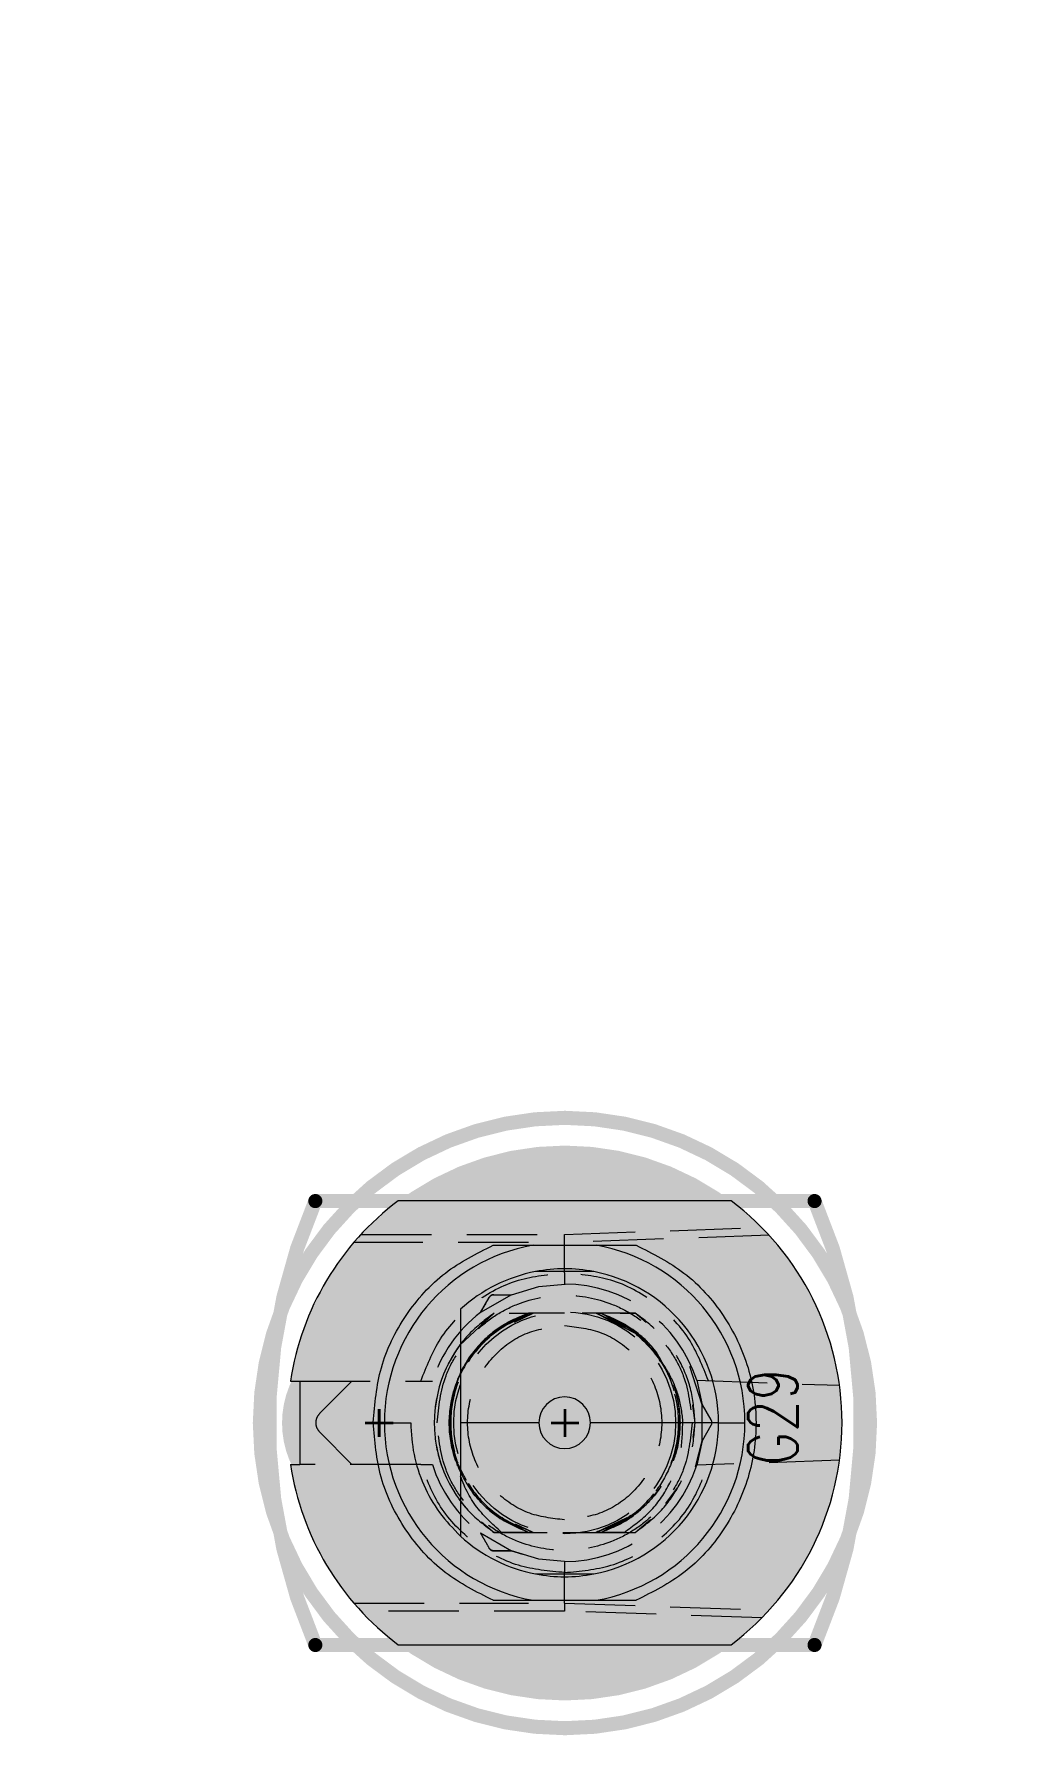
# Model space of a CAD drawing. Header units: millimetres. Extents: x 5 to 1395, y 5 to 415.
# Drawn here: x 1221.58 to 1239.36, y 229.93 to 260.83 of the extents above; entities that cross this region are included whole.
import ezdxf

# ---------------------------------------------------------------- set-up
doc = ezdxf.new("R2010")
doc.units = ezdxf.units.MM
doc.header["$PDSIZE"] = -1
doc.linetypes.add('HIDDEN', pattern=[1.905, 1.27, -0.635])
for name, color, linetype in [('DRIL_PLTE_THRU_01', 16, 'Continuous'), ('DRIL_PLTE_THRU_02', 146, 'Continuous'), ('DRIL_PLTE_THRU_03', 56, 'Continuous'), ('DRIL_PLTE_THRU_04', 216, 'Continuous'), ('DRIL_PLTE_THRU_05', 34, 'Continuous'), ('DRIL_PLTE_THRU_06', 96, 'Continuous'), ('DRIL_PLTE_THRU_07', 171, 'Continuous'), ('DRIL_PLTE_THRU_08', 176, 'Continuous'), ('DRIL_SYMBOL', 2, 'Continuous'), ('PADS_BOT', 5, 'Continuous'), ('PADS_INNER', 1, 'Continuous'), ('PADS_TOP', 1, 'Continuous'), ('PART_NAME_01', 1, 'Continuous'), ('PART_TOP_2DLINE_26', 5, 'Continuous'), ('PART_TOP_2DLINE_27', 5, 'Continuous')]:
    doc.layers.add(name, color=color, linetype=linetype)
doc.styles.add('W0$127', font='simplex', dxfattribs={"width": 0.75})
doc.dimstyles.new('ISO-25', dxfattribs={"dimtxt": 2.5, "dimasz": 2.5, "dimexe": 1.25, "dimexo": 0.625, "dimtad": 1, "dimtxsty": 'Standard', "dimcen": 2.5, "dimadec": 0, "dimazin": 0, "dimtfac": 1, "dimtmove": 0, "dimatfit": 3, "dimfxl": 0, "dimarcsym": 0})

# ---------------------------------------------------------------- blocks, each defined once
blk = doc.blocks.new('SMOOTH_0$254')
at = {"const_width": 0.127}
blk.add_lwpolyline([(-0.0635, 0, 1), (0.0635, 0, 1)], format="xyb", close=True, dxfattribs=at)
blk = doc.blocks.new('PART_BODY_TOP_1')
at = {"layer": 'PART_TOP_2DLINE_26', "const_width": 0.254}
blk.add_lwpolyline([(5.5, 0, 1), (-5.5, 0, 1)], format="xyb", close=True, dxfattribs=at)
at = {"layer": 'PART_TOP_2DLINE_27', "const_width": 0.254}
blk.add_lwpolyline([(-4.5, 4), (4.5, 4, -0.208911), (4.5, -4), (-4.5, -4, -0.208911)], format="xyb", close=True, dxfattribs=at)
at = {"layer": 'PART_TOP_2DLINE_27'}
for p in [(-4.5, 4), (4.5, 4), (-4.5, -4), (4.5, -4)]:
    blk.add_blockref('SMOOTH_0$254', p, dxfattribs=at)
blk = doc.blocks.new('DRIL_SYMBOL_5$15')
at = {"layer": 'DRIL_SYMBOL', "const_width": 0.0508}
for points in [[(-0.254, 0), (0.254, 0)], [(0, -0.254), (0, 0.254)]]:
    blk.add_lwpolyline(points, dxfattribs=at)
blk = doc.blocks.new('DRIL_HOLE_5$15')
at = {"const_width": 2.575}
blk.add_lwpolyline([(-1.2875, 0, 1), (1.2875, 0, 1)], format="xyb", close=True, dxfattribs=at)
blk.add_blockref('DRIL_SYMBOL_5$15', (0, 0))
blk = doc.blocks.new('PAD_0')
at = {"const_width": 5}
blk.add_lwpolyline([(0, -2.5, 1), (0, 2.5, 1)], format="xyb", close=True, dxfattribs=at)
blk = doc.blocks.new('STK_TOP_181')
at = {"layer": 'DRIL_PLTE_THRU_01'}
blk.add_blockref('DRIL_HOLE_5$15', (0, 0), dxfattribs=at)
at = {"layer": 'DRIL_PLTE_THRU_02'}
blk.add_blockref('DRIL_HOLE_5$15', (0, 0), dxfattribs=at)
at = {"layer": 'DRIL_PLTE_THRU_03'}
blk.add_blockref('DRIL_HOLE_5$15', (0, 0), dxfattribs=at)
at = {"layer": 'DRIL_PLTE_THRU_04'}
blk.add_blockref('DRIL_HOLE_5$15', (0, 0), dxfattribs=at)
at = {"layer": 'DRIL_PLTE_THRU_05'}
blk.add_blockref('DRIL_HOLE_5$15', (0, 0), dxfattribs=at)
at = {"layer": 'DRIL_PLTE_THRU_06'}
blk.add_blockref('DRIL_HOLE_5$15', (0, 0), dxfattribs=at)
at = {"layer": 'DRIL_PLTE_THRU_07'}
blk.add_blockref('DRIL_HOLE_5$15', (0, 0), dxfattribs=at)
at = {"layer": 'DRIL_PLTE_THRU_08'}
blk.add_blockref('DRIL_HOLE_5$15', (0, 0), dxfattribs=at)
at = {"layer": 'PADS_BOT'}
blk.add_blockref('PAD_0', (0, 0), dxfattribs=at)
at = {"layer": 'PADS_INNER'}
blk.add_blockref('PAD_0', (0, 0), dxfattribs=at)
at = {"layer": 'PADS_TOP'}
blk.add_blockref('PAD_0', (0, 0), dxfattribs=at)
blk = doc.blocks.new('DRIL_SYMBOL_2$55')
at = {"layer": 'DRIL_SYMBOL', "const_width": 0.0508}
for points in [[(-0.254, 0), (0.254, 0)], [(0, -0.254), (0, 0.254)]]:
    blk.add_lwpolyline(points, dxfattribs=at)
blk = doc.blocks.new('DRIL_HOLE_2$55')
at = {"const_width": 1.275}
blk.add_lwpolyline([(-0.6375, 0, 1), (0.6375, 0, 1)], format="xyb", close=True, dxfattribs=at)
blk.add_blockref('DRIL_SYMBOL_2$55', (0, 0))
blk = doc.blocks.new('PAD_1')
at = {"const_width": 1.75}
blk.add_lwpolyline([(0, -0.875, 1), (0, 0.875, 1)], format="xyb", close=True, dxfattribs=at)
blk = doc.blocks.new('STK_TOP_182')
at = {"layer": 'DRIL_PLTE_THRU_01'}
blk.add_blockref('DRIL_HOLE_2$55', (0, 0), dxfattribs=at)
at = {"layer": 'DRIL_PLTE_THRU_02'}
blk.add_blockref('DRIL_HOLE_2$55', (0, 0), dxfattribs=at)
at = {"layer": 'DRIL_PLTE_THRU_03'}
blk.add_blockref('DRIL_HOLE_2$55', (0, 0), dxfattribs=at)
at = {"layer": 'DRIL_PLTE_THRU_04'}
blk.add_blockref('DRIL_HOLE_2$55', (0, 0), dxfattribs=at)
at = {"layer": 'DRIL_PLTE_THRU_05'}
blk.add_blockref('DRIL_HOLE_2$55', (0, 0), dxfattribs=at)
at = {"layer": 'DRIL_PLTE_THRU_06'}
blk.add_blockref('DRIL_HOLE_2$55', (0, 0), dxfattribs=at)
at = {"layer": 'DRIL_PLTE_THRU_07'}
blk.add_blockref('DRIL_HOLE_2$55', (0, 0), dxfattribs=at)
at = {"layer": 'DRIL_PLTE_THRU_08'}
blk.add_blockref('DRIL_HOLE_2$55', (0, 0), dxfattribs=at)
at = {"layer": 'PADS_BOT'}
blk.add_blockref('PAD_1', (0, 0), dxfattribs=at)
at = {"layer": 'PADS_INNER'}
blk.add_blockref('PAD_1', (0, 0), dxfattribs=at)
at = {"layer": 'PADS_TOP'}
blk.add_blockref('PAD_1', (0, 0), dxfattribs=at)
blk = doc.blocks.new('SYM_TOP_3')
for name, p in [('PART_BODY_TOP_1', (0, 0)), ('STK_TOP_181', (0, 0)), ('STK_TOP_182', (3.35, 0))]:
    blk.add_blockref(name, p)
blk = doc.blocks.new('PART_TOP_19')
blk.add_blockref('SYM_TOP_3', (0, 0))
at = {"layer": 'PART_NAME_01', "style": 'W0$127', "width": 0.75}
blk.add_text('G29', height=0.889, rotation=270, dxfattribs=at).set_placement((-4.191, 0.762))
blk = doc.blocks.new('q')
at = {"rotation": 180}
blk.add_blockref('PART_TOP_19', (1231.145, 235.799), dxfattribs=at)
blk = doc.blocks.new('*D231')
at = {"color": 0, "lineweight": -2}
for p, q in [((969.595, 286.609), (969.595, 323.77)), ((1257.145, 181.679), (1257.145, 323.77)), ((1253.843, 322.77), (972.897, 322.77))]:
    blk.add_line(p, q, dxfattribs=at)
at = {"color": 0}
for points in [[(972.897, 323.321), (972.897, 322.22), (969.595, 322.77)], [(1253.843, 323.321), (1253.843, 322.22), (1257.145, 322.77)]]:
    blk.add_solid(points, dxfattribs=at)
at = {"layer": 'Defpoints', "color": 0}
for p in [(969.595, 322.77), (969.595, 285.609), (1257.145, 180.679)]:
    blk.add_point(p, dxfattribs=at)
at = {"color": 0, "insert": (1113.37, 326.336), "char_height": 3.5, "attachment_point": 5}
blk.add_mtext('287,550', dxfattribs=at)

msp = doc.modelspace()

# ---------------------------------------------------------------- linework, layer by layer
at = {"color": 7, "linetype": 'Continuous', "lineweight": 15}
for p, q in [((1234.1398, 239.8038), (1228.1398, 239.8038)), ((1226.1964, 236.5538), (1226.3648, 236.5538)), ((1226.3648, 236.5538), (1226.3648, 235.0538)), ((1227.8898, 235.8038), (1228.3648, 235.8038)), ((1230.675, 235.8038), (1229.2648, 235.8038)), ((1233.9148, 235.8038), (1231.6046, 235.8038)), ((1233.9148, 235.8038), (1234.3898, 235.8038)), ((1226.1964, 235.0538), (1226.3648, 235.0538)), ((1228.1398, 231.8038), (1234.1398, 231.8038))]:
    msp.add_line(p, q, dxfattribs=at)
at = {"color": 7, "linetype": 'HIDDEN', "lineweight": 0}
for p, q in [((1227.4685, 239.1981), (1231.1398, 239.1981)), ((1231.1398, 239.1982), (1234.6923, 239.3223)), ((1231.1398, 239.0538), (1231.1398, 239.1982)), ((1234.8255, 239.1825), (1231.1398, 239.0538)), ((1230.4895, 239.0538), (1227.3401, 239.0538)), ((1231.1398, 238.5038), (1231.1398, 239.0538)), ((1231.6642, 238.5288), (1231.6642, 238.5288)), ((1231.1398, 238.5038), (1231.1398, 238.3038)), ((1230.1799, 238.1121), (1229.6207, 237.7893)), ((1229.6207, 237.7893), (1229.7782, 238.0621)), ((1229.2506, 237.2014), (1229.8663, 237.7788)), ((1229.8663, 237.7788), (1229.6303, 237.581)), ((1229.9172, 237.4848), (1230.4889, 237.7788)), ((1229.9172, 237.4848), (1230.4889, 237.7788)), ((1230.1389, 237.7788), (1230.4889, 237.7788)), ((1230.2348, 237.619), (1230.5738, 237.7788)), ((1230.5738, 237.7788), (1230.2348, 237.619)), ((1230.4889, 237.7788), (1230.2478, 237.6548)), ((1230.8246, 237.7788), (1230.5738, 237.7788)), ((1231.0582, 237.7788), (1230.8246, 237.7788)), ((1231.1398, 237.7788), (1230.8718, 237.7788)), ((1231.7058, 237.7788), (1231.455, 237.7788)), ((1231.7058, 237.7788), (1232.4113, 237.4175)), ((1231.7058, 237.7788), (1232.1757, 237.5572)), ((1232.1756, 237.5572), (1231.7058, 237.7788)), ((1231.7058, 237.7787), (1232.2379, 237.5279)), ((1232.2379, 237.5279), (1231.7058, 237.7787)), ((1231.7058, 237.7787), (1232.2379, 237.5279)), ((1232.2379, 237.5279), (1231.7058, 237.7787)), ((1232.4133, 237.7788), (1231.7907, 237.7788)), ((1232.2377, 237.5489), (1231.7907, 237.7788)), ((1231.7907, 237.7788), (1232.3047, 237.5145)), ((1232.3048, 237.5144), (1231.7907, 237.7788)), ((1231.7907, 237.7788), (1232.3048, 237.5145)), ((1232.1407, 237.7788), (1232.4133, 237.7788)), ((1232.5527, 237.662), (1232.4133, 237.7788)), ((1232.6108, 237.6133), (1232.4133, 237.7788)), ((1233.6189, 236.1266), (1233.3987, 236.8148)), ((1226.3648, 236.5538), (1228.5461, 236.5538)), ((1226.7317, 235.9806), (1227.305, 236.5538)), ((1233.5199, 236.5687), (1236.094, 236.4788)), ((1233.5199, 236.5687), (1233.6189, 236.1266)), ((1233.4898, 235.8038), (1233.4492, 236.1275)), ((1233.4898, 235.8038), (1233.4509, 236.1141)), ((1233.6189, 236.1266), (1233.7764, 235.8538)), ((1233.6189, 235.4809), (1233.6189, 236.1266)), ((1233.4566, 235.5388), (1233.4898, 235.8038)), ((1233.7764, 235.7538), (1233.6189, 235.4809)), ((1227.305, 235.0538), (1226.7317, 235.627)), ((1233.5017, 235.0106), (1233.6189, 235.4809)), ((1233.6189, 235.4809), (1233.5199, 235.0389)), ((1236.094, 235.1288), (1233.5199, 235.0389)), ((1228.5461, 235.0538), (1226.3648, 235.0538)), ((1232.9643, 234.3472), (1233.175, 234.6288)), ((1229.6379, 234.0202), (1229.8663, 233.8288)), ((1229.688, 233.9782), (1229.8663, 233.8288)), ((1230.1741, 233.9907), (1230.4889, 233.8288)), ((1230.5738, 233.8288), (1230.2565, 233.9784)), ((1230.2609, 233.9763), (1230.5738, 233.8288)), ((1232.2623, 234.0912), (1231.7058, 233.8288)), ((1231.7058, 233.8288), (1232.2623, 234.0912)), ((1232.2623, 234.0912), (1231.7058, 233.8288)), ((1231.7058, 233.8288), (1232.2623, 234.0912)), ((1231.7907, 233.8288), (1232.1942, 234.0362)), ((1232.4133, 233.8288), (1232.6868, 234.058)), ((1229.6207, 233.8183), (1230.1799, 233.4954)), ((1229.8663, 233.8288), (1230.4889, 233.8288)), ((1230.4889, 233.8288), (1229.8663, 233.8288)), ((1229.8663, 233.8288), (1230.8246, 233.8288)), ((1231.1063, 233.8288), (1231.455, 233.8288)), ((1231.455, 233.8288), (1232.2124, 233.8288)), ((1231.7907, 233.8288), (1232.4133, 233.8288)), ((1232.2124, 233.8288), (1231.7907, 233.8288)), ((1230.1799, 233.4954), (1229.8648, 233.4954)), ((1230.1799, 233.4954), (1230.3821, 233.4374)), ((1231.1398, 233.3038), (1231.1398, 233.1038)), ((1231.1398, 232.5538), (1231.1398, 233.1038)), ((1227.3401, 232.5538), (1230.4895, 232.5538)), ((1231.1398, 232.4094), (1227.4685, 232.4094)), ((1231.1398, 232.5538), (1234.8255, 232.4251)), ((1231.1398, 232.5538), (1231.1398, 232.4094)), ((1234.6923, 232.2853), (1231.1398, 232.4094))]:
    msp.add_line(p, q, dxfattribs=at)
at = {"color": 7, "linetype": 'HIDDEN', "lineweight": 0, "flags": 128}
for points in [[(1230.1799, 238.1121), (1230.6742, 238.26), (1231.1483, 238.3038)], [(1229.8663, 237.7788), (1229.8663, 237.7788)], [(1230.5738, 237.7788), (1230.5738, 237.7788)], [(1230.5738, 237.7788), (1230.5738, 237.7788)], [(1230.5738, 237.7788), (1230.5738, 237.7788)], [(1230.5738, 237.7788), (1230.5738, 237.7788)], [(1230.5738, 237.7788), (1230.5738, 237.7788)], [(1231.7058, 237.7788), (1231.7058, 237.7788)], [(1231.7058, 237.7788), (1231.7058, 237.7788)], [(1231.7058, 237.7788), (1231.7058, 237.7788)], [(1231.7058, 237.7788), (1231.7058, 237.7788)], [(1231.7058, 237.7788), (1231.7058, 237.7788)], [(1231.7058, 237.7788), (1231.7058, 237.7788)], [(1231.7058, 237.7788), (1231.7058, 237.7788)], [(1231.7058, 237.7788), (1231.7058, 237.7788)], [(1232.4133, 237.7788), (1232.4133, 237.7788)], [(1229.2106, 235.0277), (1229.2068, 235.0563), (1229.2067, 235.0652), (1229.207, 235.0665), (1229.2074, 235.0674), (1229.2075, 235.0675), (1229.2075, 235.0676), (1229.2076, 235.0676), (1229.2076, 235.0676), (1229.2076, 235.0676), (1229.2076, 235.0676), (1229.2076, 235.0676), (1229.2075, 235.0676), (1229.2073, 235.0676), (1229.2072, 235.0676), (1229.2072, 235.0676), (1229.2072, 235.0676), (1229.2072, 235.0676), (1229.2072, 235.0676), (1229.2073, 235.0676), (1229.2075, 235.0677), (1229.2077, 235.0677), (1229.2078, 235.0677), (1229.2078, 235.0677), (1229.2079, 235.0678), (1229.2079, 235.0678), (1229.2079, 235.0678), (1229.2079, 235.0678), (1229.2082, 235.0678), (1229.2086, 235.0677), (1229.2093, 235.0673), (1229.2119, 235.0644), (1229.2761, 234.9349), (1229.3633, 234.7719)], [(1232.919, 234.7765), (1232.919, 234.7765)], [(1232.167, 234.0246), (1232.167, 234.0246)], [(1229.8663, 233.8288), (1229.8663, 233.8288)], [(1229.8663, 233.8288), (1229.8663, 233.8288)], [(1229.8663, 233.8288), (1229.8663, 233.8288)], [(1229.8663, 233.8288), (1229.8663, 233.8288)], [(1229.8663, 233.8288), (1229.8663, 233.8288)], [(1229.8663, 233.8288), (1229.8663, 233.8288)], [(1229.8663, 233.8288), (1229.8663, 233.8288)], [(1229.8663, 233.8288), (1229.8663, 233.8288)], [(1230.8246, 233.8288), (1230.8246, 233.8288)], [(1231.455, 233.8288), (1231.455, 233.8288)], [(1232.4133, 233.8288), (1232.4133, 233.8288)], [(1232.4133, 233.8288), (1232.4133, 233.8288)], [(1232.4133, 233.8288), (1232.4133, 233.8288)], [(1232.4133, 233.8288), (1232.4133, 233.8288)], [(1232.4133, 233.8288), (1232.4133, 233.8288)], [(1232.4133, 233.8288), (1232.4133, 233.8288)], [(1232.4133, 233.8288), (1232.4133, 233.8288)], [(1231.1398, 233.3038), (1230.6742, 233.3475), (1230.1799, 233.4954)]]:
    msp.add_lwpolyline(points, dxfattribs=at)
at = {"color": 7, "linetype": 'HIDDEN', "lineweight": 0}
msp.add_circle((1231.1398, 235.8038), 2, dxfattribs=at)
at = {"color": 7, "linetype": 'Continuous', "lineweight": 15}
for radius, start, end in [(5, 126.8699, 171.37307), (5, 306.8699, 53.1301), (3.25, 100.06327, 180), (3.25, 0, 79.93673), (2.775, 100.89324, 132.50663), (2.775, 79.10676, 100.89295), (2.775, 0, 79.10705), (0.4648, 0, 180), (3.25, 180, 259.93673), (0.4648, 180, 0), (2.775, 280.89295, 0), (3.25, 280.06327, 0), (5, 188.62693, 233.1301), (2.775, 227.49336, 259.10705), (2.775, 259.10668, 280.89376)]:
    msp.add_arc((1231.1398, 235.8038), radius, start, end, dxfattribs=at)
at = {"color": 7, "linetype": 'HIDDEN', "lineweight": 0}
for radius, start, end in [(2.5, 17.81569, 90), (2.5, 127.42024, 162.5424), (2.35, 143.50581, 237.18508), (2.5, 197.4576, 232.57976), (2.5, 270, 342.18431)]:
    msp.add_arc((1231.1398, 235.8038), radius, start, end, dxfattribs=at)
at = {"color": 7, "linetype": 'Continuous', "lineweight": 15}
for points, knots in [([(1227.6898, 235.8098), (1227.7184, 236.1433), (1227.777, 236.8255), (1228.2432, 237.7632), (1228.9401, 238.5449), (1229.5515, 238.8531), (1229.8504, 239.0038)], [0, 0, 0, 0, 0.2444231, 0.4999992, 0.755577, 1, 1, 1, 1]), ([(1229.8504, 239.0038), (1229.9849, 239.0038), (1230.1587, 239.0038), (1230.353, 239.0038), (1230.4336, 239.0038), (1230.4876, 239.0038), (1230.5272, 239.0038), (1230.5534, 239.0038), (1230.5674, 239.0038), (1230.5715, 239.0038), (1230.5718, 239.0038), (1230.5719, 239.0038)], [0, 0, 0, 0, 0.5219292, 0.6747083, 0.7796381, 0.85173, 0.9016653, 0.954567, 0.9758809, 0.9930947, 1, 1, 1, 1]), ([(1230.5719, 239.0038), (1230.7479, 239.0038), (1231.1003, 239.0038), (1231.4934, 239.0038), (1231.6858, 239.0038), (1231.7077, 239.0038)], [0, 0, 0, 0, 0.4691006, 0.9396122, 1, 1, 1, 1]), ([(1231.7077, 239.0038), (1231.7082, 239.0038), (1231.7094, 239.0038), (1231.7211, 239.0038), (1231.7646, 239.0038), (1231.9611, 239.0038), (1232.195, 239.0038), (1232.3912, 239.0038), (1232.4292, 239.0038)], [0, 0, 0, 0, 0.0169296, 0.0392992, 0.0816959, 0.2361969, 0.8521555, 1, 1, 1, 1]), ([(1232.4292, 239.0038), (1232.7282, 238.8529), (1233.3399, 238.5441), (1234.042, 237.7608), (1234.4905, 236.8211), (1234.6384, 235.8038), (1234.4904, 234.7864), (1234.042, 233.8468), (1233.3399, 233.0635), (1232.7282, 232.7547), (1232.4292, 232.6038)], [0, 0, 0, 0, 0.1222035, 0.25, 0.377796, 0.4999996, 0.6222032, 0.75, 0.8777965, 1, 1, 1, 1]), ([(1231.6642, 238.5288), (1231.3741, 238.5288), (1231.021, 238.5288), (1230.6768, 238.5288), (1230.6154, 238.5288)], [0, 0, 0, 0, 0.8214838, 1, 1, 1, 1]), ([(1229.2648, 237.8495), (1229.2648, 237.4119), (1229.2648, 236.8089), (1229.2648, 236.0201), (1229.2648, 235.8038)], [0, 0, 0, 0, 0.7257586, 1, 1, 1, 1]), ([(1229.8504, 232.6038), (1229.5507, 232.755), (1228.9376, 233.0643), (1228.2395, 233.8492), (1227.774, 234.7908), (1227.7174, 235.4753), (1227.6898, 235.8098)], [0, 0, 0, 0, 0.2443901, 0.4999991, 0.7556084, 1, 1, 1, 1]), ([(1228.3648, 235.8038), (1228.3762, 235.612), (1228.3991, 235.2285), (1228.5839, 234.6793), (1228.8638, 234.172), (1229.1311, 233.896), (1229.2648, 233.758)], [0, 0, 0, 0, 0.2500002, 0.5000008, 0.7499989, 1, 1, 1, 1]), ([(1229.2648, 235.8038), (1229.2648, 235.6089), (1229.2648, 235.1044), (1229.2648, 234.4227), (1229.2648, 233.9737), (1229.2648, 233.7581)], [0, 0, 0, 0, 0.2465265, 0.6381386, 1, 1, 1, 1]), ([(1230.6154, 233.0788), (1230.9055, 233.0788), (1231.2586, 233.0788), (1231.6028, 233.0788), (1231.6642, 233.0788)], [0, 0, 0, 0, 0.8214993, 1, 1, 1, 1]), ([(1229.8504, 232.6038), (1229.9849, 232.6038), (1230.1587, 232.6038), (1230.353, 232.6038), (1230.4336, 232.6038), (1230.4876, 232.6038), (1230.5272, 232.6038), (1230.5534, 232.6038), (1230.5674, 232.6038), (1230.5715, 232.6038), (1230.5718, 232.6038), (1230.5719, 232.6038)], [0, 0, 0, 0, 0.5219292, 0.6747083, 0.7796381, 0.85173, 0.9016653, 0.954567, 0.9758809, 0.9930947, 1, 1, 1, 1]), ([(1230.5719, 232.6038), (1230.7479, 232.6038), (1231.1003, 232.6038), (1231.4934, 232.6038), (1231.6858, 232.6038), (1231.7077, 232.6038)], [0, 0, 0, 0, 0.4691006, 0.9396122, 1, 1, 1, 1]), ([(1231.7077, 232.6038), (1231.7082, 232.6038), (1231.7094, 232.6038), (1231.7211, 232.6038), (1231.7646, 232.6038), (1231.9611, 232.6038), (1232.195, 232.6038), (1232.3912, 232.6038), (1232.4292, 232.6038)], [0, 0, 0, 0, 0.0169296, 0.0392992, 0.0816959, 0.2361969, 0.8521555, 1, 1, 1, 1])]:
    msp.add_open_spline(points, degree=3, knots=knots, dxfattribs=at)
at = {"color": 7, "linetype": 'HIDDEN', "lineweight": 0}
for points, knots in [([(1228.5461, 236.5538), (1228.6493, 236.8181), (1228.8615, 237.361), (1229.4907, 237.9973), (1230.2767, 238.425), (1230.8572, 238.478), (1231.1398, 238.5038)], [0, 0, 0, 0, 0.2433925, 0.5, 0.7566071, 1, 1, 1, 1]), ([(1233.7314, 236.5613), (1233.6276, 236.8247), (1233.4145, 237.3659), (1232.7856, 237.9995), (1232.001, 238.4254), (1231.4218, 238.4781), (1231.1398, 238.5038)], [0, 0, 0, 0, 0.24342413, 0.50000075, 0.75657775, 1, 1, 1, 1]), ([(1228.8398, 235.8038), (1228.8707, 236.093), (1228.9184, 236.5395), (1229.2047, 237.0756), (1229.5019, 237.4411), (1229.8679, 237.7403), (1230.4039, 238.0176), (1231.1398, 238.1596), (1231.8756, 238.0176), (1232.4116, 237.7404), (1232.7775, 237.4413), (1233.0748, 237.0758), (1233.3612, 236.5396), (1233.4089, 236.093), (1233.4398, 235.8038)], [0, 0, 0, 0, 0.1197215, 0.184823, 0.2499999, 0.315102, 0.3802784, 0.5000003, 0.6197217, 0.6848239, 0.75, 0.8151022, 0.8802785, 1, 1, 1, 1]), ([(1229.7782, 238.0621), (1229.7372, 237.9911), (1229.683, 237.8972), (1229.6348, 237.8137), (1229.6224, 237.7924), (1229.6212, 237.7903), (1229.6207, 237.7893)], [0, 0, 0, 0, 0.6387229, 0.8437513, 0.9250027, 1, 1, 1, 1]), ([(1229.7782, 238.0621), (1229.7831, 238.0694), (1229.793, 238.0838), (1229.8143, 238.0996), (1229.8387, 238.1102), (1229.8561, 238.1115), (1229.8648, 238.1121)], [0, 0, 0, 0, 0.2508146, 0.5000286, 0.749226, 1, 1, 1, 1]), ([(1229.8648, 238.1121), (1229.8571, 238.1118), (1229.8467, 238.1114), (1229.8294, 238.1059), (1229.8211, 238.1022), (1229.8153, 238.0991), (1229.8096, 238.0956), (1229.802, 238.0902), (1229.788, 238.0778), (1229.7824, 238.0688), (1229.7782, 238.0621)], [0, 0, 0, 0, 0.3001454, 0.4066753, 0.4526197, 0.4958726, 0.5401001, 0.5867099, 0.6945365, 1, 1, 1, 1]), ([(1229.8648, 238.1121), (1229.9469, 238.1121), (1230.0552, 238.1121), (1230.1517, 238.1121), (1230.1763, 238.1121), (1230.1787, 238.1121), (1230.1799, 238.1121)], [0, 0, 0, 0, 0.6387241, 0.8437466, 0.9249999, 1, 1, 1, 1]), ([(1229.8663, 237.7788), (1229.7097, 237.661), (1229.3965, 237.4253), (1229.0558, 236.9387), (1228.8386, 236.3905), (1228.7654, 235.8038), (1228.8386, 235.2171), (1229.0558, 234.6689), (1229.3965, 234.1822), (1229.7097, 233.9466), (1229.8663, 233.8288)], [0, 0, 0, 0, 0.1249997, 0.2499997, 0.3750005, 0.4999998, 0.6250007, 0.75, 0.8750013, 1, 1, 1, 1]), ([(1230.4889, 237.7788), (1230.289, 237.692), (1229.8891, 237.5186), (1229.4279, 237.0403), (1229.1286, 236.4554), (1229.0262, 235.8038), (1229.1286, 235.1521), (1229.4279, 234.5673), (1229.8891, 234.0889), (1230.289, 233.9155), (1230.4889, 233.8288)], [0, 0, 0, 0, 0.1249998, 0.249999, 0.3749989, 0.4999995, 0.6250001, 0.75, 0.8750002, 1, 1, 1, 1]), ([(1230.5738, 233.8288), (1230.367, 233.9097), (1229.9533, 234.0715), (1229.4711, 234.548), (1229.1572, 235.1398), (1229.0494, 235.8038), (1229.1572, 236.4678), (1229.4711, 237.0595), (1229.9533, 237.536), (1230.367, 237.6979), (1230.5738, 237.7788)], [0, 0, 0, 0, 0.12499922, 0.24999998, 0.37499934, 0.50000052, 0.62500009, 0.75000043, 0.87500022, 1, 1, 1, 1]), ([(1230.5738, 237.7788), (1230.367, 237.6979), (1229.9533, 237.536), (1229.4711, 237.0595), (1229.1572, 236.4678), (1229.0494, 235.8038), (1229.1572, 235.1398), (1229.4711, 234.548), (1229.9533, 234.0715), (1230.367, 233.9097), (1230.5738, 233.8288)], [0, 0, 0, 0, 0.1249998, 0.2499996, 0.3749999, 0.4999995, 0.6250007, 0.75, 0.8750008, 1, 1, 1, 1]), ([(1230.5738, 233.8288), (1230.367, 233.9097), (1229.9533, 234.0716), (1229.4711, 234.548), (1229.1572, 235.1398), (1229.0494, 235.8038), (1229.1572, 236.4678), (1229.4711, 237.0595), (1229.9533, 237.536), (1230.367, 237.6978), (1230.5738, 237.7787)], [0, 0, 0, 0, 0.12500024, 0.24999991, 0.37500002, 0.50000019, 0.62500025, 0.74999912, 0.87499976, 1, 1, 1, 1]), ([(1230.5738, 237.7787), (1230.367, 237.6978), (1229.9533, 237.536), (1229.4711, 237.0595), (1229.1572, 236.4678), (1229.0494, 235.8038), (1229.1572, 235.1398), (1229.4711, 234.548), (1229.9533, 234.0716), (1230.367, 233.9097), (1230.5738, 233.8288)], [0, 0, 0, 0, 0.1250002, 0.2500009, 0.3749998, 0.4999998, 0.625, 0.7500001, 0.8749998, 1, 1, 1, 1]), ([(1230.5738, 233.8288), (1230.367, 233.9097), (1229.9533, 234.0716), (1229.4711, 234.548), (1229.1572, 235.1398), (1229.0494, 235.8038), (1229.1572, 236.4678), (1229.4711, 237.0595), (1229.9533, 237.536), (1230.367, 237.6978), (1230.5738, 237.7787)], [0, 0, 0, 0, 0.1249999, 0.2499998, 0.3750002, 0.5000007, 0.6249998, 0.7500002, 0.8750001, 1, 1, 1, 1]), ([(1230.5738, 237.7787), (1230.367, 237.6978), (1229.9533, 237.536), (1229.4711, 237.0595), (1229.1572, 236.4678), (1229.0494, 235.8038), (1229.1572, 235.1398), (1229.4711, 234.548), (1229.9533, 234.0716), (1230.367, 233.9097), (1230.5738, 233.8288)], [0, 0, 0, 0, 0.1249999, 0.2499998, 0.3750002, 0.4999993, 0.6249998, 0.7500002, 0.8750001, 1, 1, 1, 1]), ([(1229.4681, 237.0405), (1229.6096, 237.2032), (1229.8926, 237.5284), (1230.2901, 237.6953), (1230.4889, 237.7788)], [0, 0, 0, 0, 0.4999986, 1, 1, 1, 1]), ([(1229.6957, 237.2647), (1229.7649, 237.3413), (1229.98, 237.58), (1230.2832, 237.6984), (1230.4889, 237.7788)], [0, 0, 0, 0, 0.3212786, 1, 1, 1, 1]), ([(1230.5738, 237.7788), (1230.4346, 237.7306), (1230.1562, 237.6342), (1229.9221, 237.4552), (1229.8051, 237.3657)], [0, 0, 0, 0, 0.50000229, 1, 1, 1, 1]), ([(1230.5738, 237.7788), (1230.4346, 237.7306), (1230.1562, 237.6342), (1229.9221, 237.4552), (1229.8051, 237.3657)], [0, 0, 0, 0, 0.50000339, 1, 1, 1, 1]), ([(1230.5738, 237.7788), (1230.5735, 237.7788), (1230.5727, 237.7788), (1230.5658, 237.7788), (1230.5392, 237.7788), (1230.5107, 237.7788), (1230.4889, 237.7788)], [0, 0, 0, 0, 0.0689017, 0.1454576, 0.3449289, 1, 1, 1, 1]), ([(1230.4889, 237.7788), (1230.5106, 237.7788), (1230.5386, 237.7788), (1230.5658, 237.7788), (1230.5727, 237.7788), (1230.5735, 237.7788), (1230.5738, 237.7788)], [0, 0, 0, 0, 0.6594841, 0.8553269, 0.9305166, 1, 1, 1, 1]), ([(1231.7058, 237.7788), (1231.7062, 237.7788), (1231.7069, 237.7788), (1231.7138, 237.7788), (1231.7404, 237.7788), (1231.7689, 237.7788), (1231.7907, 237.7788)], [0, 0, 0, 0, 0.0688698, 0.1454177, 0.3448894, 1, 1, 1, 1]), ([(1231.7907, 237.7788), (1231.7691, 237.7788), (1231.741, 237.7788), (1231.7138, 237.7788), (1231.7069, 237.7788), (1231.7062, 237.7788), (1231.7058, 237.7788)], [0, 0, 0, 0, 0.6593408, 0.8552644, 0.9304991, 1, 1, 1, 1]), ([(1231.7058, 237.7788), (1231.7062, 237.7788), (1231.707, 237.7788), (1231.7138, 237.7788), (1231.7404, 237.7788), (1231.7689, 237.7788), (1231.7907, 237.7788)], [0, 0, 0, 0, 0.0689536, 0.1455775, 0.3451841, 1, 1, 1, 1]), ([(1231.7058, 233.8288), (1231.9126, 233.9097), (1232.3263, 234.0715), (1232.8086, 234.548), (1233.1225, 235.1398), (1233.2302, 235.8038), (1233.1225, 236.4678), (1232.8085, 237.0595), (1232.3263, 237.536), (1231.9126, 237.6979), (1231.7058, 237.7788)], [0, 0, 0, 0, 0.1250005, 0.25, 0.3749997, 0.5000003, 0.6250005, 0.7499996, 0.8749996, 1, 1, 1, 1]), ([(1231.7907, 237.7788), (1231.9907, 237.6921), (1232.3905, 237.5186), (1232.8517, 237.0403), (1233.151, 236.4554), (1233.2535, 235.8038), (1233.151, 235.1521), (1232.8517, 234.5673), (1232.3905, 234.0889), (1231.9907, 233.9155), (1231.7907, 233.8288)], [0, 0, 0, 0, 0.12500035, 0.2500004, 0.37499986, 0.5000002, 0.62499958, 0.75000062, 0.87499967, 1, 1, 1, 1]), ([(1233.0227, 236.6324), (1232.9633, 236.7662), (1232.8158, 237.0985), (1232.3864, 237.5168), (1231.9893, 237.6914), (1231.7907, 237.7788)], [0, 0, 0, 0, 0.2522679, 0.6261326, 1, 1, 1, 1]), ([(1231.7907, 237.7788), (1231.9947, 237.696), (1232.3393, 237.5563), (1232.583, 237.2788), (1232.6824, 237.1656)], [0, 0, 0, 0, 0.5921117, 1, 1, 1, 1]), ([(1233.4898, 235.8038), (1233.4757, 235.9994), (1233.4476, 236.3905), (1233.222, 236.9387), (1232.8836, 237.4253), (1232.5701, 237.661), (1232.4133, 237.7788)], [0, 0, 0, 0, 0.2499987, 0.5000002, 0.7499993, 1, 1, 1, 1]), ([(1233.4898, 235.8038), (1233.4757, 235.9994), (1233.4476, 236.3905), (1233.222, 236.9387), (1232.8836, 237.4253), (1232.5701, 237.661), (1232.4133, 237.7788)], [0, 0, 0, 0, 0.2499987, 0.5000002, 0.7499993, 1, 1, 1, 1]), ([(1230.4889, 233.8288), (1230.289, 233.9155), (1229.8891, 234.0889), (1229.4279, 234.5674), (1229.1289, 235.1518), (1229.0253, 235.8049), (1229.132, 236.4514), (1229.3869, 236.9946), (1229.6614, 237.2419), (1229.7743, 237.3436)], [0, 0, 0, 0, 0.149288, 0.298575, 0.4478624, 0.5971505, 0.746437, 0.8957243, 1, 1, 1, 1]), ([(1230.4889, 233.8288), (1230.289, 233.9155), (1229.8892, 234.0889), (1229.4279, 234.5674), (1229.1289, 235.1518), (1229.0253, 235.8049), (1229.1321, 236.4513), (1229.3849, 236.9915), (1229.6565, 237.2365), (1229.7665, 237.3358)], [0, 0, 0, 0, 0.1496692, 0.2993388, 0.4490081, 0.5986766, 0.7483467, 0.898016, 1, 1, 1, 1]), ([(1229.7644, 237.3337), (1229.6551, 237.2351), (1229.3843, 236.9907), (1229.1321, 236.4513), (1229.0252, 235.8049), (1229.1288, 235.1518), (1229.4278, 234.5673), (1229.8891, 234.0889), (1230.289, 233.9155), (1230.4889, 233.8288)], [0, 0, 0, 0, 0.1013774, 0.2511479, 0.4009177, 0.5506893, 0.7004591, 0.85023, 1, 1, 1, 1]), ([(1231.1398, 234.0538), (1230.9108, 234.0801), (1230.4527, 234.1327), (1229.8702, 234.5374), (1229.4809, 235.1158), (1229.3442, 235.8038), (1229.4809, 236.4917), (1229.8702, 237.0702), (1230.4527, 237.4749), (1230.9108, 237.5275), (1231.1398, 237.5538)], [0, 0, 0, 0, 0.1250004, 0.2500001, 0.3750003, 0.5000002, 0.6250002, 0.7500004, 0.8749993, 1, 1, 1, 1]), ([(1229.8051, 237.3657), (1229.713, 237.2791), (1229.6048, 237.1775), (1229.5007, 237.0638), (1229.4788, 237.0443), (1229.4719, 237.0404), (1229.4696, 237.0401), (1229.4686, 237.0402), (1229.4682, 237.0404), (1229.4681, 237.0405)], [0, 0, 0, 0, 0.80535762, 0.9459643, 0.98268767, 0.99323194, 0.99691613, 0.99849591, 1, 1, 1, 1]), ([(1231.1398, 237.5538), (1231.3689, 237.5275), (1231.8269, 237.4749), (1232.4095, 237.0702), (1232.7987, 236.4917), (1232.9354, 235.8038), (1232.7987, 235.1158), (1232.4095, 234.5374), (1231.8269, 234.1327), (1231.3689, 234.0801), (1231.1398, 234.0538)], [0, 0, 0, 0, 0.1250002, 0.2499993, 0.3749997, 0.4999998, 0.6249998, 0.7500002, 0.8750001, 1, 1, 1, 1]), ([(1232.4113, 237.4175), (1232.5496, 237.2895), (1232.8263, 237.0334), (1233.0896, 236.5248), (1233.2139, 235.971), (1233.1811, 235.4025), (1232.9962, 234.8639), (1232.6715, 234.3983), (1232.2353, 234.0273), (1231.8823, 233.895), (1231.7058, 233.8288)], [0, 0, 0, 0, 0.1249992, 0.2499993, 0.3749999, 0.5000009, 0.6250004, 0.7500008, 0.8750008, 1, 1, 1, 1]), ([(1233.0123, 236.7083), (1232.9297, 236.8424), (1232.7654, 237.1094), (1232.529, 237.3152), (1232.4113, 237.4175)], [0, 0, 0, 0, 0.5024687, 1, 1, 1, 1]), ([(1229.4549, 237.0225), (1229.3437, 236.8351), (1229.1214, 236.4602), (1229.0281, 235.8025), (1229.1281, 235.1525), (1229.4281, 234.5672), (1229.8891, 234.089), (1230.289, 233.9155), (1230.4889, 233.8288)], [0, 0, 0, 0, 0.1666666, 0.3333322, 0.4999998, 0.6666664, 0.8333327, 1, 1, 1, 1]), ([(1230.4889, 233.8288), (1230.289, 233.9155), (1229.8891, 234.0889), (1229.4278, 234.5674), (1229.1289, 235.1518), (1229.0249, 235.8051), (1229.1333, 236.4503), (1229.3667, 236.9633), (1229.6113, 237.1874), (1229.6957, 237.2647)], [0, 0, 0, 0, 0.1532183, 0.3064367, 0.4596539, 0.6128731, 0.7660904, 0.9193096, 1, 1, 1, 1]), ([(1231.7907, 233.8288), (1231.928, 233.8836), (1232.2025, 233.9932), (1232.5584, 234.2632), (1232.8525, 234.5963), (1233.0686, 234.9856), (1233.1983, 235.4115), (1233.2334, 235.8544), (1233.1802, 236.298), (1233.0682, 236.5716), (1233.0123, 236.7083)], [0, 0, 0, 0, 0.1249993, 0.2500005, 0.3749997, 0.5000002, 0.6250001, 0.7499995, 0.8749997, 1, 1, 1, 1]), ([(1233.0123, 236.7083), (1233.0803, 236.5657), (1233.2172, 236.2788), (1233.2516, 235.9627), (1233.2689, 235.8038)], [0, 0, 0, 0, 0.4970651, 1, 1, 1, 1]), ([(1228.5461, 236.5538), (1228.5738, 236.5538), (1228.6289, 236.5538), (1228.6971, 236.5538), (1228.7463, 236.5538), (1228.7521, 236.5538), (1228.755, 236.5538)], [0, 0, 0, 0, 0.2581057, 0.5125925, 0.7555945, 1, 1, 1, 1]), ([(1226.7317, 235.627), (1226.7112, 235.6528), (1226.6702, 235.7045), (1226.6527, 235.8038), (1226.6702, 235.9031), (1226.7112, 235.9547), (1226.7317, 235.9806)], [0, 0, 0, 0, 0.2500018, 0.5000094, 0.7499982, 1, 1, 1, 1]), ([(1233.4398, 235.8038), (1233.4089, 235.5146), (1233.3612, 235.0681), (1233.0749, 234.5319), (1232.7777, 234.1665), (1232.4117, 233.8673), (1231.8757, 233.59), (1231.1398, 233.448), (1230.4041, 233.59), (1229.8681, 233.8672), (1229.5021, 234.1663), (1229.2048, 234.5318), (1228.9184, 235.0679), (1228.8707, 235.5146), (1228.8398, 235.8038)], [0, 0, 0, 0, 0.11972127, 0.18482357, 0.25000034, 0.31510235, 0.38027859, 0.49999976, 0.61972144, 0.68482352, 0.74999956, 0.81510157, 0.88027873, 1, 1, 1, 1]), ([(1232.2124, 233.8288), (1232.3753, 233.946), (1232.699, 234.1787), (1233.0398, 234.6718), (1233.2536, 235.2232), (1233.2638, 235.6111), (1233.2689, 235.8038)], [0, 0, 0, 0, 0.2550551, 0.5067384, 0.7550529, 1, 1, 1, 1]), ([(1232.4133, 233.8288), (1232.5701, 233.9466), (1232.8836, 234.1822), (1233.222, 234.6689), (1233.4476, 235.2171), (1233.4757, 235.6082), (1233.4898, 235.8038)], [0, 0, 0, 0, 0.2499985, 0.5, 0.7499983, 1, 1, 1, 1]), ([(1232.4133, 233.8288), (1232.5701, 233.9466), (1232.8836, 234.1822), (1233.222, 234.6689), (1233.4476, 235.2171), (1233.4757, 235.6082), (1233.4898, 235.8038)], [0, 0, 0, 0, 0.2499985, 0.5, 0.7499983, 1, 1, 1, 1]), ([(1233.7764, 235.8538), (1233.7802, 235.8459), (1233.7878, 235.8301), (1233.7908, 235.8038), (1233.7878, 235.7775), (1233.7802, 235.7617), (1233.7764, 235.7538)], [0, 0, 0, 0, 0.2500617, 0.4999976, 0.7500043, 1, 1, 1, 1]), ([(1231.1398, 233.1038), (1230.8572, 233.1296), (1230.2767, 233.1825), (1229.4907, 233.6103), (1228.8615, 234.2466), (1228.6493, 234.7895), (1228.5461, 235.0538)], [0, 0, 0, 0, 0.2433927, 0.4999998, 0.7566074, 1, 1, 1, 1]), ([(1228.5461, 235.0538), (1228.5739, 235.0538), (1228.6291, 235.0538), (1228.6973, 235.0538), (1228.7463, 235.0538), (1228.7521, 235.0538), (1228.755, 235.0538)], [0, 0, 0, 0, 0.2586227, 0.5136186, 0.7560896, 1, 1, 1, 1]), ([(1230.0008, 233.8288), (1229.834, 233.9815), (1229.5002, 234.287), (1229.2861, 234.7394), (1229.2199, 234.992), (1229.2106, 235.0277)], [0, 0, 0, 0, 0.4618334, 0.924146, 1, 1, 1, 1]), ([(1231.1398, 233.1038), (1231.4218, 233.1295), (1232.001, 233.1822), (1232.7856, 233.6081), (1233.4145, 234.2417), (1233.6276, 234.7828), (1233.7314, 235.0463)], [0, 0, 0, 0, 0.2434226, 0.4999989, 0.7565775, 1, 1, 1, 1]), ([(1229.6207, 233.8183), (1229.6212, 233.8173), (1229.6225, 233.8152), (1229.6348, 233.7938), (1229.665, 233.7415), (1229.7152, 233.6545), (1229.7561, 233.5837), (1229.7782, 233.5454)], [0, 0, 0, 0, 0.0741132, 0.1549231, 0.3599066, 0.6537216, 1, 1, 1, 1]), ([(1230.4889, 233.8288), (1230.5105, 233.8288), (1230.5386, 233.8288), (1230.5658, 233.8288), (1230.5727, 233.8288), (1230.5735, 233.8288), (1230.5738, 233.8288)], [0, 0, 0, 0, 0.65934334, 0.85526566, 0.93050725, 1, 1, 1, 1]), ([(1230.5738, 233.8288), (1230.5735, 233.8288), (1230.5727, 233.8288), (1230.5659, 233.8288), (1230.5392, 233.8288), (1230.5107, 233.8288), (1230.4889, 233.8288)], [0, 0, 0, 0, 0.06883977, 0.14529982, 0.34467928, 1, 1, 1, 1]), ([(1230.4889, 233.8288), (1230.5106, 233.8288), (1230.5386, 233.8288), (1230.5659, 233.8288), (1230.5727, 233.8288), (1230.5735, 233.8288), (1230.5738, 233.8288)], [0, 0, 0, 0, 0.6595553, 0.8553826, 0.9305427, 1, 1, 1, 1]), ([(1231.7058, 233.8288), (1231.7062, 233.8288), (1231.7069, 233.8288), (1231.7138, 233.8288), (1231.7404, 233.8288), (1231.7689, 233.8288), (1231.7907, 233.8288)], [0, 0, 0, 0, 0.0688627, 0.1453822, 0.3448014, 1, 1, 1, 1]), ([(1231.7058, 233.8288), (1231.7062, 233.8288), (1231.707, 233.8288), (1231.7138, 233.8288), (1231.7404, 233.8288), (1231.7689, 233.8288), (1231.7907, 233.8288)], [0, 0, 0, 0, 0.06894235, 0.14556828, 0.34514143, 1, 1, 1, 1]), ([(1231.7907, 233.8288), (1231.7691, 233.8288), (1231.741, 233.8288), (1231.7138, 233.8288), (1231.7069, 233.8288), (1231.7061, 233.8288), (1231.7058, 233.8288)], [0, 0, 0, 0, 0.6596126, 0.8554177, 0.9305733, 1, 1, 1, 1]), ([(1229.8648, 233.4954), (1229.8561, 233.4961), (1229.8387, 233.4974), (1229.8143, 233.5079), (1229.793, 233.5238), (1229.7831, 233.5382), (1229.7782, 233.5454)], [0, 0, 0, 0, 0.250774, 0.4999714, 0.7491854, 1, 1, 1, 1]), ([(1229.7782, 233.5454), (1229.7823, 233.5389), (1229.7879, 233.5301), (1229.8013, 233.5179), (1229.8087, 233.5126), (1229.8143, 233.509), (1229.8201, 233.5059), (1229.8286, 233.502), (1229.8464, 233.4961), (1229.857, 233.4957), (1229.8648, 233.4954)], [0, 0, 0, 0, 0.3001572, 0.4066847, 0.4526175, 0.4958855, 0.5400892, 0.5867134, 0.6945447, 1, 1, 1, 1]), ([(1229.8648, 233.4954), (1229.9468, 233.4954), (1230.0552, 233.4954), (1230.1517, 233.4954), (1230.1763, 233.4954), (1230.1787, 233.4954), (1230.1799, 233.4954)], [0, 0, 0, 0, 0.6386778, 0.8437378, 0.924999, 1, 1, 1, 1])]:
    msp.add_open_spline(points, degree=3, knots=knots, dxfattribs=at)

# ---------------------------------------------------------------- block references
msp.add_blockref('q', (0, 0))

# ---------------------------------------------------------------- dimensions: what is measured, and where the dimension line sits
dim = msp.add_linear_dim(base=(969.5948, 322.7702), p1=(1257.1448, 180.6788), p2=(969.5948, 285.6088), dimstyle='ISO-25', override={"dimtxt": 3.5, "dimasz": 3.302, "dimexe": 1, "dimexo": 1, "dimgap": 1.524, "dimtih": 1, "dimtoh": 1, "dimdec": 3, "dimzin": 0, "dimadec": 2, "dimtdec": 3, "dimtzin": 0})
dim.commit()
dim.dimension.update_dxf_attribs({"geometry": '*D231', "text_midpoint": (1113.3698, 326.3359)})

doc.saveas('drawing.dxf')
